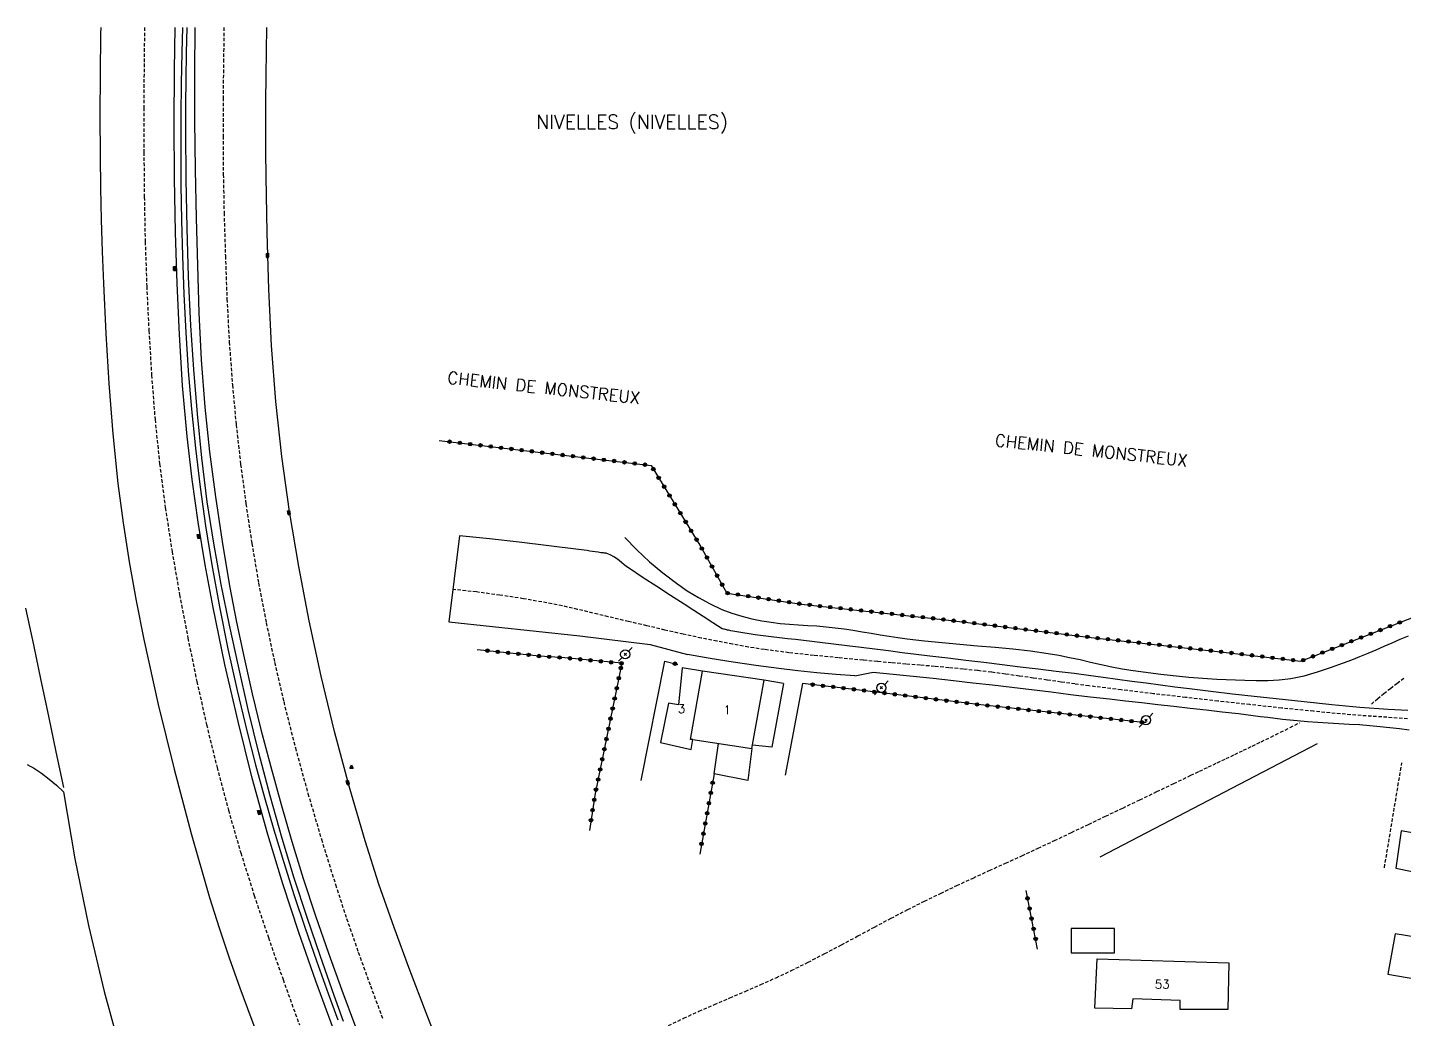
# Model space of a CAD drawing. Header units: millimetres. Extents: x 145000 to 146001, y 142000 to 143001.
# Drawn here: x 145384.3 to 145583.6, y 142856.4 to 143000 of the extents above; entities that cross this region are included whole.
import ezdxf
from ezdxf.enums import TextEntityAlignment as Align

# ---------------------------------------------------------------- set-up
doc = ezdxf.new("R2010")
doc.units = ezdxf.units.MM
doc.linetypes.add('DASHED', pattern=[0.75, 0.5, -0.25])
doc.layers.get('0').update_dxf_attribs({"linetype": 'CONTINUOUS'})
for name, color, linetype in [('W0001', 6, 'DASHED'), ('W0008', 7, 'CONTINUOUS'), ('W0010', 4, 'CONTINUOUS'), ('W0017', 7, 'CONTINUOUS'), ('W0070', 7, 'DASHED'), ('W0101', 7, 'CONTINUOUS'), ('W0104', 1, 'CONTINUOUS'), ('W0112', 1, 'DASHED'), ('W0211', 2, 'CONTINUOUS'), ('W0300', 7, 'CONTINUOUS'), ('W0322', 7, 'CONTINUOUS'), ('W0323', 7, 'CONTINUOUS'), ('W0401', 7, 'CONTINUOUS'), ('W0473', 7, 'CONTINUOUS'), ('W0850', 7, 'CONTINUOUS'), ('W0980', 7, 'CONTINUOUS'), ('W0989', 7, 'CONTINUOUS'), ('W0991', 7, 'CONTINUOUS'), ('W1102', 7, 'CONTINUOUS')]:
    doc.layers.add(name, color=color, linetype=linetype)
doc.styles.get("Standard").update_dxf_attribs({"font": 'romans.shx', "width": 0.85})

# ---------------------------------------------------------------- blocks, each defined once
blk = doc.blocks.new('T850')
for p, q in [((-0.25, -0.15), (0, 0.32)), ((0, 0.32), (0.25, -0.15)), ((-0.25, -0.15), (0.25, -0.15))]:
    blk.add_line(p, q)
for major_axis in [(-0.106, 0.106), (-0.0354, 0.0354), (-0.0236, 0.0236)]:
    blk.add_ellipse((0, 0), major_axis=major_axis, ratio=1, start_param=3.926991, end_param=10.210176)
blk = doc.blocks.new('T401')
for p, q in [((-0.3, 0.3), (0, 0.3)), ((-0.3, -0.25), (-0.3, 0.3)), ((-0.3, 0.15), (0, 0.15)), ((-0.3, 0), (0, 0)), ((0, 0.3), (0, -0.25)), ((-0.3, -0.15), (0, -0.15)), ((-0.3, -0.25), (-0.3, -0.3)), ((-0.3, -0.3), (0, -0.3)), ((0, -0.3), (0, -0.25))]:
    blk.add_line(p, q)
blk = doc.blocks.new('T473')
for p, q in [((-0.166667, 0.166667), (0.166667, -0.166667)), ((-0.166667, -0.166667), (0.166667, 0.166667)), ((0.500001, 0.500001), (1.000002, 1.000002)), ((-1.000002, -1.000002), (-0.500001, -0.500001))]:
    blk.add_line(p, q)
blk.add_ellipse((0, 0), major_axis=(0.471405, 0.471405), ratio=1, start_param=5.4977871438, end_param=11.780972451)
blk = doc.blocks.new('t322o')
at = {"color": 0, "linetype": 'Continuous'}
for radius in [0.25, 0.15]:
    blk.add_circle((0, 0), radius, dxfattribs=at)
blk = doc.blocks.new('t323o')
at = {"color": 0, "linetype": 'Continuous'}
for radius in [0.25, 0.15]:
    blk.add_circle((0, 0), radius, dxfattribs=at)

msp = doc.modelspace()

# ---------------------------------------------------------------- linework, layer by layer
at = {"layer": 'W0001'}
for points in [[(145401.25, 143000), (145401.18, 142994.77), (145401.15, 142988.39), (145401.16, 142981.92), (145401.21, 142975.45), (145401.34, 142968.97), (145401.57, 142962.5), (145401.88, 142956.06), (145402.27, 142949.63), (145402.77, 142943.2), (145403.43, 142936.78), (145404.26, 142930.44), (145405.23, 142924.11), (145406.33, 142917.81), (145407.53, 142911.53), (145408.83, 142905.26), (145410.23, 142899), (145411.75, 142892.78), (145413.4, 142886.59), (145415.2, 142880.41), (145417.14, 142874.27), (145419.19, 142868.16), (145421.31, 142862.08), (145423.69, 142855.49)], [(145412.76, 143000), (145412.69, 142995.41), (145412.63, 142989.85), (145412.62, 142984.28), (145412.66, 142978.71), (145412.77, 142973.15), (145412.96, 142966.91), (145413.19, 142960.68), (145413.52, 142954.44), (145413.98, 142948.22), (145414.52, 142942.46), (145415.17, 142936.71), (145415.93, 142930.98), (145416.79, 142925.26), (145417.78, 142919.5), (145418.88, 142913.75), (145420.09, 142908.03), (145421.41, 142902.33), (145423.1, 142895.65), (145424.93, 142889.02), (145426.87, 142882.41), (145428.91, 142875.84), (145430.52, 142870.92), (145432.22, 142866.02), (145433.98, 142861.15), (145435.79, 142856.3)], [(145584.23, 142899.86), (145582.73, 142899.96), (145581.24, 142900.06), (145579.74, 142900.16), (145578.24, 142900.26), (145576.74, 142900.38), (145575.24, 142900.5), (145570.61, 142900.93), (145565.99, 142901.4), (145561.37, 142901.9), (145556.75, 142902.41), (145552.07, 142902.94), (145547.4, 142903.48), (145542.73, 142904.04), (145538.06, 142904.62), (145536.04, 142904.89), (145534.02, 142905.17), (145532, 142905.46), (145529.99, 142905.75), (145527.97, 142906.04), (145525.96, 142906.32), (145523.94, 142906.59), (145521.91, 142906.83), (145519.85, 142907.05), (145517.77, 142907.25), (145515.7, 142907.44), (145513.63, 142907.61), (145511.55, 142907.78), (145509.48, 142907.96), (145507.41, 142908.14), (145505.34, 142908.34), (145501.76, 142908.68), (145498.17, 142909.03), (145494.6, 142909.42), (145491.03, 142909.88), (145488.74, 142910.24), (145486.45, 142910.65), (145484.18, 142911.09), (145481.91, 142911.54), (145479.27, 142912.11), (145476.63, 142912.71), (145474, 142913.33), (145471.38, 142913.94), (145469.9, 142914.28), (145468.42, 142914.64), (145466.94, 142914.99), (145465.47, 142915.35), (145463.99, 142915.7), (145462.51, 142916.04), (145461.02, 142916.36), (145459.53, 142916.65), (145456.14, 142917.24), (145452.73, 142917.76), (145449.32, 142918.22), (145445.89, 142918.6)]]:
    msp.add_lwpolyline(points, dxfattribs=at)
at = {"layer": 'W0008'}
for points in [[(145394.91, 143000), (145394.89, 142999.09), (145394.81, 142993.19), (145394.78, 142987.29), (145394.81, 142981.38), (145394.86, 142976.77), (145394.95, 142972.16), (145395.09, 142967.54), (145395.29, 142962.93), (145395.66, 142955.67), (145396.09, 142948.41), (145396.65, 142941.15), (145397.4, 142933.92), (145398.14, 142928.24), (145399.02, 142922.58), (145400.02, 142916.95), (145401.14, 142911.33), (145403.23, 142901.91), (145405.52, 142892.55), (145408, 142883.23), (145410.67, 142873.96), (145412.04, 142869.56), (145413.52, 142865.2), (145415.06, 142860.87), (145416.65, 142856.55), (145418.86, 142850.66)], [(145428.61, 142854.86), (145426.06, 142861.85), (145423.6, 142868.87), (145421.27, 142875.94), (145419.11, 142883.07), (145416.86, 142891.23), (145414.79, 142899.44), (145412.9, 142907.69), (145411.19, 142915.98), (145410.05, 142922.14), (145409.03, 142928.33), (145408.16, 142934.53), (145407.43, 142940.76), (145406.77, 142948.13), (145406.31, 142955.52), (145405.98, 142962.92), (145405.74, 142970.32), (145405.57, 142978.16), (145405.53, 142986.01), (145405.58, 142993.85), (145405.69, 143000)], [(145408.54, 143000), (145408.47, 142993.54), (145408.48, 142986.48), (145408.57, 142979.42), (145408.72, 142972.36), (145408.91, 142965.52), (145409.13, 142958.68), (145409.47, 142951.85), (145410, 142945.02), (145410.68, 142938.51), (145411.52, 142932.02), (145412.49, 142925.55), (145413.58, 142919.1), (145414.57, 142913.87), (145415.67, 142908.66), (145416.86, 142903.48), (145418.12, 142898.3), (145419.53, 142892.87), (145421.02, 142887.45), (145422.59, 142882.06), (145424.25, 142876.69), (145426.02, 142871.28), (145427.89, 142865.9), (145429.82, 142860.54), (145431.79, 142855.2)], [(145443.31, 142853.99), (145442.04, 142857.23), (145439.68, 142863.41), (145437.39, 142869.62), (145435.21, 142875.87), (145433.2, 142882.18), (145430.9, 142890.07), (145428.77, 142898.01), (145426.83, 142906), (145425.1, 142914.04), (145423.59, 142921.93), (145422.27, 142929.87), (145421.16, 142937.83), (145420.27, 142945.82), (145419.63, 142953.95), (145419.24, 142962.1), (145419.02, 142970.25), (145418.87, 142978.4), (145418.83, 142982.04), (145418.81, 142985.69), (145418.82, 142989.33), (145418.85, 142992.97), (145418.91, 142996.61), (145418.98, 143000)], [(145446.9, 142926.36), (145445.33, 142913.9), (145464.3, 142911.89), (145474.52, 142910.61), (145479.92, 142909.15)], [(145484.95, 142912.88), (145483.57, 142913.77), (145482.19, 142914.66), (145480.81, 142915.55), (145479.43, 142916.44), (145477.45, 142917.72), (145475.47, 142919.01), (145473.49, 142920.29), (145471.52, 142921.6), (145471.13, 142921.87), (145470.75, 142922.16), (145470.38, 142922.46), (145470.01, 142922.76), (145469.62, 142923.05), (145469.22, 142923.32), (145468.8, 142923.56), (145468.35, 142923.76), (145468.23, 142923.8), (145468.11, 142923.83), (145467.98, 142923.85), (145467.86, 142923.86), (145467.73, 142923.87), (145467.61, 142923.88), (145467.48, 142923.89), (145467.36, 142923.91), (145466.95, 142923.97), (145466.55, 142924.03), (145466.15, 142924.09), (145465.75, 142924.15), (145465.35, 142924.21), (145464.94, 142924.27), (145464.54, 142924.33), (145464.14, 142924.39), (145459.83, 142924.93), (145455.53, 142925.45), (145451.21, 142925.92), (145446.9, 142926.36)], [(145584.24, 142901.04), (145581.4, 142901.19), (145577.33, 142901.5), (145573.27, 142901.88), (145569.22, 142902.29), (145565.17, 142902.72), (145562.02, 142903.06), (145558.88, 142903.42), (145555.74, 142903.79), (145552.61, 142904.17), (145550.52, 142904.44), (145548.43, 142904.71), (145546.35, 142904.99), (145544.26, 142905.27), (145542.18, 142905.56), (145540.1, 142905.84), (145538.01, 142906.12), (145535.92, 142906.39), (145533.31, 142906.71), (145530.7, 142907.04), (145528.08, 142907.35), (145525.47, 142907.67), (145522.85, 142907.98), (145520.24, 142908.29), (145517.62, 142908.61), (145515.01, 142908.93), (145513.01, 142909.17), (145511.02, 142909.42), (145509.03, 142909.68), (145507.04, 142909.93), (145505.05, 142910.18), (145503.05, 142910.43), (145501.06, 142910.67), (145499.07, 142910.92), (145497.9, 142911.06), (145496.73, 142911.19), (145495.56, 142911.32), (145494.39, 142911.44), (145493.22, 142911.58), (145492.04, 142911.71), (145490.88, 142911.86), (145489.71, 142912.02), (145488.82, 142912.15), (145487.94, 142912.29), (145487.06, 142912.44), (145486.17, 142912.6), (145486.02, 142912.63), (145485.87, 142912.67), (145485.71, 142912.7), (145485.56, 142912.74), (145485.41, 142912.77), (145485.25, 142912.81), (145485.1, 142912.85), (145484.95, 142912.88)], [(145479.92, 142909.21), (145483.21, 142908.63), (145486.51, 142908.09), (145489.82, 142907.61), (145493.14, 142907.17), (145495.88, 142906.84), (145498.63, 142906.55), (145501.38, 142906.31), (145504.14, 142906.1)], [(145504.14, 142906.07), (145506.79, 142906.59)], [(145506.79, 142906.59), (145509.7, 142906.31), (145512.61, 142906.02), (145515.52, 142905.72), (145518.43, 142905.4), (145521.26, 142905.08), (145524.08, 142904.75), (145526.91, 142904.42), (145529.74, 142904.07), (145532.57, 142903.73), (145535.39, 142903.39), (145538.22, 142903.05), (145541.05, 142902.72), (145543.38, 142902.45), (145545.71, 142902.19), (145548.05, 142901.92), (145550.38, 142901.66), (145552.71, 142901.4), (145555.05, 142901.14), (145557.38, 142900.87), (145559.71, 142900.6), (145560.78, 142900.47), (145561.84, 142900.34), (145562.9, 142900.2), (145563.96, 142900.07), (145565.03, 142899.93), (145566.09, 142899.8), (145567.16, 142899.68), (145568.22, 142899.58), (145569.73, 142899.45), (145571.23, 142899.34), (145572.74, 142899.26), (145574.25, 142899.18), (145575.75, 142899.09), (145577.26, 142899), (145578.77, 142898.88), (145580.27, 142898.73), (145581.65, 142898.6), (145583.05, 142898.46), (145584.43, 142898.25)]]:
    msp.add_lwpolyline(points, dxfattribs=at)
at = {"layer": 'W0010'}
for points in [[(145406.73, 143000), (145406.65, 142996.37), (145406.57, 142991.87), (145406.53, 142987.37), (145406.52, 142982.26), (145406.53, 142977.15), (145406.6, 142972.04), (145406.73, 142966.92), (145406.95, 142961.37), (145407.22, 142955.81), (145407.58, 142950.27), (145408.05, 142944.72), (145408.63, 142939.06), (145409.31, 142933.41), (145410.1, 142927.78), (145411, 142922.15), (145412.11, 142916.06), (145413.34, 142909.99), (145414.68, 142903.95), (145416.12, 142897.93), (145417.33, 142893.18), (145418.63, 142888.45), (145420, 142883.74), (145421.42, 142879.05), (145422.94, 142874.27), (145424.52, 142869.51), (145426.16, 142864.77), (145427.85, 142860.05), (145429.26, 142856.21)], [(145430.07, 142856), (145428.71, 142859.74), (145426.72, 142865.39), (145424.79, 142871.07), (145422.94, 142876.77), (145421.2, 142882.51), (145419.45, 142888.71), (145417.81, 142894.94), (145416.28, 142901.19), (145414.84, 142907.47), (145413.56, 142913.39), (145412.35, 142919.32), (145411.27, 142925.28), (145410.34, 142931.26), (145409.54, 142937.64), (145408.9, 142944.03), (145408.39, 142950.43), (145407.97, 142956.84), (145407.63, 142963.89), (145407.41, 142970.95), (145407.29, 142978.01), (145407.25, 142985.07), (145407.25, 142988.81), (145407.29, 142992.54), (145407.35, 142996.28), (145407.43, 143000)]]:
    msp.add_lwpolyline(points, dxfattribs=at)
at = {"layer": 'W0017'}
for points in [[(145473.19, 142890.91), (145476.64, 142908.22)], [(145496.55, 142904.97), (145494.04, 142891.68)]]:
    msp.add_lwpolyline(points, dxfattribs=at)
at = {"layer": 'W0070'}
for points in [[(145578.98, 142901.96), (145579.88, 142902.74), (145580.8, 142903.51), (145581.73, 142904.25), (145582.68, 142904.98), (145583.68, 142905.72)], [(145477.15, 142855.41), (145479.35, 142856.47), (145481.57, 142857.47), (145483.8, 142858.45), (145486.04, 142859.41), (145488.28, 142860.36), (145490.51, 142861.33), (145492.73, 142862.33), (145494.94, 142863.37), (145497.37, 142864.57), (145499.79, 142865.82), (145502.2, 142867.09), (145504.6, 142868.38), (145506.99, 142869.67), (145509.39, 142870.95), (145511.81, 142872.2), (145514.24, 142873.42), (145516.57, 142874.56), (145518.92, 142875.68), (145521.27, 142876.77), (145523.63, 142877.86), (145525.99, 142878.93), (145528.35, 142880.01), (145530.71, 142881.1), (145533.06, 142882.2), (145535.54, 142883.38), (145538.01, 142884.55), (145540.48, 142885.74), (145542.95, 142886.92), (145545.42, 142888.1), (145547.89, 142889.29), (145550.36, 142890.47), (145552.83, 142891.66), (145554.1, 142892.26), (145555.37, 142892.87), (145556.65, 142893.47), (145557.92, 142894.08), (145559.19, 142894.68), (145560.46, 142895.29), (145561.73, 142895.9), (145563, 142896.51), (145564.4, 142897.2), (145565.8, 142897.89), (145567.2, 142898.58), (145568.59, 142899.28)]]:
    msp.add_lwpolyline(points, dxfattribs=at)
at = {"layer": 'W0101'}
for points in [[(145479.14, 142907.21), (145478.6, 142901.89), (145477.15, 142902.13), (145476.01, 142896.43), (145480.43, 142895.4), (145480.67, 142896.83)], [(145482.07, 142906.75), (145479.14, 142907.21)], [(145491.01, 142905.46), (145482.07, 142906.75)], [(145480.67, 142896.83), (145489.22, 142895.52), (145491.01, 142905.46)], [(145594.09, 142881.68), (145583.28, 142883.62), (145582.54, 142878.22), (145586.79, 142877.32), (145585.4, 142868.23), (145582.42, 142868.68), (145581.35, 142862.87), (145590.86, 142861.2)]]:
    msp.add_lwpolyline(points, dxfattribs=at)
msp.add_lwpolyline([(145544.22, 142857.85), (145538.91, 142857.91), (145539.27, 142865.06), (145558.32, 142864.5), (145558.2, 142857.71), (145551.3, 142857.75), (145551.3, 142859.05), (145544.43, 142859.26)], close=True, dxfattribs=at)
at = {"layer": 'W0104'}
for points in [[(145493.83, 142904.97), (145492.14, 142895.76), (145489.31, 142896.04)], [(145493.83, 142904.97), (145491.01, 142905.46)], [(145489.22, 142895.52), (145488.66, 142890.92), (145483.78, 142891.85), (145484.4, 142896.26)]]:
    msp.add_lwpolyline(points, dxfattribs=at)
msp.add_lwpolyline([(145535.49, 142865.94), (145541.76, 142865.94), (145541.77, 142869.45), (145535.5, 142869.46)], close=True, dxfattribs=at)
at = {"layer": 'W0112'}
msp.add_lwpolyline([(145580.87, 142878.27), (145583.39, 142893.45)], dxfattribs=at)
at = {"layer": 'W0211'}
for points in [[(145470.85, 142926.1), (145472.58, 142924.31), (145474.41, 142922.61), (145476.32, 142921), (145478.3, 142919.49), (145479.87, 142918.41), (145481.49, 142917.4), (145483.17, 142916.48), (145484.9, 142915.67), (145486.31, 142915.14), (145487.76, 142914.7), (145489.23, 142914.34), (145490.7, 142914.04), (145492.02, 142913.83), (145493.35, 142913.67), (145494.67, 142913.55), (145496, 142913.46), (145497.33, 142913.38), (145498.66, 142913.3), (145499.99, 142913.19), (145501.31, 142913.05), (145502.61, 142912.87), (145503.91, 142912.68), (145505.21, 142912.47), (145506.51, 142912.25), (145507.81, 142912.03), (145509.1, 142911.82), (145510.4, 142911.62), (145511.71, 142911.44), (145514.26, 142911.14), (145516.82, 142910.88), (145519.38, 142910.65), (145521.94, 142910.44), (145524.5, 142910.22), (145527.06, 142909.97), (145529.61, 142909.68), (145532.16, 142909.32), (145533.7, 142909.06), (145535.24, 142908.75), (145536.77, 142908.42), (145538.3, 142908.06), (145539.83, 142907.71), (145541.36, 142907.38), (145542.9, 142907.08), (145544.45, 142906.83), (145548.48, 142906.3), (145552.53, 142905.89), (145556.59, 142905.6), (145560.65, 142905.43), (145562.31, 142905.39), (145563.97, 142905.39), (145565.63, 142905.47), (145567.29, 142905.67), (145569.25, 142906.08), (145571.17, 142906.64), (145573.06, 142907.28), (145574.94, 142907.95), (145576.13, 142908.39), (145577.32, 142908.86), (145578.49, 142909.34), (145579.66, 142909.84), (145580.83, 142910.35), (145581.99, 142910.86), (145583.16, 142911.36), (145584.34, 142911.85)], [(145384.02, 142915.86), (145384.6, 142913.22), (145385.16, 142910.58), (145386.25, 142905.41), (145387.33, 142900.24), (145388.42, 142895.06), (145389.5, 142889.89)], [(145384.24, 142893.23), (145384.7, 142892.99), (145385.16, 142892.72), (145386.32, 142891.95), (145387.44, 142891.11), (145388.51, 142890.21), (145389.52, 142889.25)], [(145389.5, 142889.25), (145391.15, 142879.55), (145393.13, 142869.9), (145395.41, 142860.32), (145398, 142850.82), (145398.31, 142849.86), (145398.65, 142848.9), (145399.01, 142847.96), (145399.39, 142847.02), (145399.77, 142846.09), (145400.13, 142845.14), (145400.46, 142844.19), (145400.76, 142843.22), (145402.06, 142838.19), (145403.17, 142833.12), (145404.09, 142828.01), (145404.82, 142822.88)]]:
    msp.add_lwpolyline(points, dxfattribs=at)
at = {"layer": 'W0300'}
msp.add_lwpolyline([(145539.67, 142879.83), (145571.17, 142896.26)], dxfattribs=at)
at = {"layer": 'W0322'}
msp.add_lwpolyline([(145546.36, 142899.28), (145522.38, 142901.87), (145502.86, 142904.26), (145496.55, 142904.97)], dxfattribs=at)
at = {"layer": 'W0323'}
for points in [[(145443.95, 142940.17), (145474.63, 142936.55), (145481.84, 142924.78), (145485.61, 142918.07), (145496.43, 142916.47), (145517.34, 142914.2), (145538.4, 142911.64), (145557.14, 142909.56), (145568.78, 142908.22), (145600.53, 142920.63), (145622.82, 142929.39)], [(145470.39, 142907.89), (145462.12, 142908.69), (145458.45, 142908.94), (145449.43, 142909.86)], [(145470.39, 142907.89), (145466.54, 142889.01), (145465.7, 142883.65)], [(145476.64, 142908.22), (145478.52, 142907.71)], [(145483.78, 142891.85), (145481.68, 142880.25)], [(145530.63, 142866.48), (145528.95, 142874.95)]]:
    msp.add_lwpolyline(points, dxfattribs=at)
at = {"layer": 'W1102'}
msp.add_lwpolyline([(145480.67, 142896.83), (145480.34, 142896.85), (145482.07, 142906.75)], dxfattribs=at)

# ---------------------------------------------------------------- block references
at = {"layer": 'W0322'}
for p, rotation in [((145498.04, 142904.8), 173.6130166946683), ((145499.53, 142904.63), 173.6130166946683), ((145501.02, 142904.47), 173.6130166946683), ((145502.51, 142904.3), 173.6130166946683), ((145504, 142904.12), 173.0205948448572), ((145505.49, 142903.94), 173.0205948448572), ((145506.97, 142903.76), 173.0205948448572), ((145508.46, 142903.58), 173.0205948448572), ((145509.95, 142903.39), 173.0205948448572), ((145511.44, 142903.21), 173.0205948448572), ((145512.93, 142903.03), 173.0205948448572), ((145514.42, 142902.85), 173.0205948448572), ((145515.91, 142902.66), 173.0205948448572), ((145517.4, 142902.48), 173.0205948448572), ((145518.89, 142902.3), 173.0205948448572), ((145520.37, 142902.12), 173.0205948448572), ((145521.86, 142901.93), 173.0205948448572), ((145523.35, 142901.77), 173.8358247503459), ((145524.85, 142901.61), 173.8358247503459), ((145526.34, 142901.44), 173.8358247503459), ((145527.83, 142901.28), 173.8358247503459), ((145529.32, 142901.12), 173.8358247503459), ((145530.81, 142900.96), 173.8358247503459), ((145532.3, 142900.8), 173.8358247503459), ((145533.79, 142900.64), 173.8358247503459), ((145535.28, 142900.48), 173.8358247503459), ((145536.78, 142900.32), 173.8358247503459), ((145538.27, 142900.16), 173.8358247503459), ((145539.76, 142899.99), 173.8358247503459), ((145541.25, 142899.83), 173.8358247503459), ((145542.74, 142899.67), 173.8358247503459), ((145544.23, 142899.51), 173.8358247503459), ((145545.72, 142899.35), 173.8358247503459)]:
    msp.add_blockref('t322o', p, dxfattribs=dict(at, rotation=rotation))
at = {"layer": 'W0323'}
for p, rotation in [((145445.44, 142939.99), 353.2785672257306), ((145446.93, 142939.82), 353.2785672257306), ((145448.42, 142939.64), 353.2785672257306), ((145449.91, 142939.47), 353.2785672257306), ((145451.4, 142939.29), 353.2785672257306), ((145452.89, 142939.12), 353.2785672257306), ((145454.38, 142938.94), 353.2785672257306), ((145455.87, 142938.77), 353.2785672257306), ((145457.36, 142938.59), 353.2785672257306), ((145458.85, 142938.41), 353.2785672257306), ((145460.34, 142938.24), 353.2785672257306), ((145461.83, 142938.06), 353.2785672257306), ((145463.32, 142937.89), 353.2785672257306), ((145464.81, 142937.71), 353.2785672257306), ((145466.3, 142937.54), 353.2785672257306), ((145467.79, 142937.36), 353.2785672257306), ((145469.28, 142937.19), 353.2785672257306), ((145470.77, 142937.01), 353.2785672257306), ((145472.26, 142936.83), 353.2785672257306), ((145473.75, 142936.66), 353.2785672257306), ((145474.95, 142936.03), 301.4938823150634), ((145475.73, 142934.75), 301.4938823150634), ((145476.52, 142933.47), 301.4938823150634), ((145477.3, 142932.19), 301.4938823150634), ((145478.08, 142930.92), 301.4938823150634), ((145478.87, 142929.64), 301.4938823150634), ((145479.65, 142928.36), 301.4938823150634), ((145480.43, 142927.08), 301.4938823150634), ((145481.22, 142925.8), 301.4938823150634), ((145481.99, 142924.51), 299.3114886951017), ((145482.73, 142923.21), 299.3114886951017), ((145483.46, 142921.9), 299.3114886951017), ((145484.19, 142920.59), 299.3114886951017), ((145484.93, 142919.28), 299.3114886951017), ((145485.72, 142918.06), 351.5795549017433), ((145487.2, 142917.84), 351.5795549017433), ((145488.69, 142917.62), 351.5795549017433), ((145490.17, 142917.4), 351.5795549017433), ((145491.66, 142917.18), 351.5795549017433), ((145493.14, 142916.96), 351.5795549017433), ((145494.62, 142916.74), 351.5795549017433), ((145496.11, 142916.52), 351.5795549017433), ((145497.6, 142916.35), 353.7903703012562), ((145499.09, 142916.18), 353.7903703012562), ((145500.58, 142916.02), 353.7903703012562), ((145502.07, 142915.86), 353.7903703012562), ((145503.56, 142915.7), 353.7903703012562), ((145505.05, 142915.53), 353.7903703012562), ((145506.54, 142915.37), 353.7903703012562), ((145508.03, 142915.21), 353.7903703012562), ((145509.53, 142915.05), 353.7903703012562), ((145511.02, 142914.88), 353.7903703012562), ((145512.51, 142914.72), 353.7903703012562), ((145514, 142914.56), 353.7903703012562), ((145515.49, 142914.4), 353.7903703012562), ((145516.98, 142914.24), 353.7903703012562), ((145518.47, 142914.06), 353.0743103849057), ((145519.96, 142913.88), 353.0743103849057), ((145521.45, 142913.7), 353.0743103849057), ((145522.94, 142913.52), 353.0743103849057), ((145524.43, 142913.34), 353.0743103849057), ((145581.68, 142913.26), 21.36286385159486), ((145583.08, 142913.81), 21.36286385159486), ((145525.92, 142913.15), 353.0743103849057), ((145527.41, 142912.97), 353.0743103849057), ((145528.89, 142912.79), 353.0743103849057), ((145530.38, 142912.61), 353.0743103849057), ((145531.87, 142912.43), 353.0743103849057), ((145533.36, 142912.25), 353.0743103849057), ((145534.85, 142912.07), 353.0743103849057), ((145536.34, 142911.89), 353.0743103849057), ((145537.83, 142911.71), 353.0743103849057), ((145539.32, 142911.54), 353.6842954920743), ((145540.81, 142911.37), 353.6842954920743), ((145577.49, 142911.62), 21.36286385159486), ((145578.89, 142912.17), 21.36286385159486), ((145580.28, 142912.71), 21.36286385159486), ((145450.93, 142909.71), 174.1428577925781), ((145452.42, 142909.55), 174.1428577925781), ((145453.91, 142909.4), 174.1428577925781), ((145455.4, 142909.25), 174.1428577925781), ((145542.3, 142911.21), 353.6842954920743), ((145543.79, 142911.04), 353.6842954920743), ((145545.28, 142910.88), 353.6842954920743), ((145546.77, 142910.71), 353.6842954920743), ((145548.26, 142910.55), 353.6842954920743), ((145549.76, 142910.38), 353.6842954920743), ((145551.25, 142910.22), 353.6842954920743), ((145552.74, 142910.05), 353.6842954920743), ((145554.23, 142909.89), 353.6842954920743), ((145555.72, 142909.72), 353.6842954920743), ((145557.21, 142909.56), 353.3930167513109), ((145558.7, 142909.38), 353.3930167513109), ((145571.9, 142909.44), 21.36286385159486), ((145573.3, 142909.98), 21.36286385159486), ((145574.7, 142910.53), 21.36286385159486), ((145576.09, 142911.08), 21.36286385159486), ((145456.89, 142909.1), 174.1428577925781), ((145458.39, 142908.94), 174.1428577925781), ((145459.88, 142908.84), 176.1299135233323), ((145461.38, 142908.74), 176.1299135233323), ((145462.87, 142908.61), 174.4574131071192), ((145464.37, 142908.47), 174.4574131071192), ((145465.86, 142908.32), 174.4574131071192), ((145467.35, 142908.18), 174.4574131071192), ((145468.85, 142908.03), 174.4574131071192), ((145470.34, 142907.89), 174.4574131071192), ((145478.09, 142907.83), 344.698621145806), ((145560.19, 142909.21), 353.3930167513109), ((145561.68, 142909.04), 353.3930167513109), ((145563.17, 142908.87), 353.3930167513109), ((145564.66, 142908.69), 353.3930167513109), ((145566.15, 142908.52), 353.3930167513109), ((145567.64, 142908.35), 353.3930167513109), ((145569.11, 142908.34), 21.36286385159486), ((145570.51, 142908.89), 21.36286385159486), ((145469.96, 142905.74), 258.4748353319499), ((145470.25, 142907.21), 258.4748353319499), ((145469.66, 142904.27), 258.4748353319499), ((145469.06, 142901.33), 258.4748353319499), ((145469.36, 142902.8), 258.4748353319499), ((145468.76, 142899.86), 258.4748353319499), ((145468.46, 142898.39), 258.4748353319499), ((145467.86, 142895.45), 258.4748353319499), ((145468.16, 142896.92), 258.4748353319499), ((145467.56, 142893.98), 258.4748353319499), ((145467.26, 142892.51), 258.4748353319499), ((145466.66, 142889.58), 258.4748353319499), ((145466.96, 142891.04), 258.4748353319499), ((145483.55, 142890.58), 259.726346183125), ((145466.4, 142888.1), 261.0119659875521), ((145483.01, 142887.63), 259.726346183125), ((145483.28, 142889.11), 259.726346183125), ((145466.16, 142886.62), 261.0119659875521), ((145482.75, 142886.16), 259.726346183125), ((145465.93, 142885.14), 261.0119659875521), ((145482.48, 142884.68), 259.726346183125), ((145481.94, 142881.73), 259.726346183125), ((145482.21, 142883.2), 259.726346183125), ((145529.17, 142873.83), 101.2598400061121), ((145529.46, 142872.36), 101.2598400061121), ((145529.75, 142870.89), 101.2598400061121), ((145530.05, 142869.42), 101.2598400061121), ((145530.34, 142867.95), 101.2598400061121)]:
    msp.add_blockref('t323o', p, dxfattribs=dict(at, rotation=rotation))
at = {"layer": 'W0401'}
for p, rotation in [((145405.76, 142965.11), 1.978149369506424), ((145419.22, 142966.99), 1.440668123339781), ((145422.31, 142929.73), 8.749489629630345), ((145409.22, 142926.31), 9.123620071606963), ((145430.85, 142890.67), 15.56115532661402), ((145417.98, 142886.33), 15.52815185254452)]:
    msp.add_blockref('T401', p, dxfattribs=dict(at, rotation=rotation))
at = {"layer": 'W0473'}
for p in [(145470.89, 142909.18), (145507.98, 142904.34), (145546.32, 142899.64)]:
    msp.add_blockref('T473', p, dxfattribs=at)
at = {"layer": 'W0850'}
msp.add_blockref('T850', (145431.23, 142892.85), dxfattribs=at)

# ---------------------------------------------------------------- texts
at = {"layer": 'W0980'}
msp.add_text('NIVELLES (NIVELLES)', height=2, dxfattribs=at).set_placement((145471.88, 142986.19), align=Align.MIDDLE)
at = {"layer": 'W0989'}
for p in [(145445.05, 142948.44), (145524.36, 142939.37)]:
    msp.add_text('CHEMIN DE MONSTREUX   ', height=1.75, rotation=353.8944, dxfattribs=at).set_placement(p)
at = {"layer": 'W0991'}
for s, p in [('3', (145479.05, 142901.31)), ('1', (145485.66, 142901.14)), ('53', (145548.68, 142861.39))]:
    msp.add_text(s, height=1.25, dxfattribs=at).set_placement(p, align=Align.MIDDLE_CENTER)

doc.saveas('drawing.dxf')
